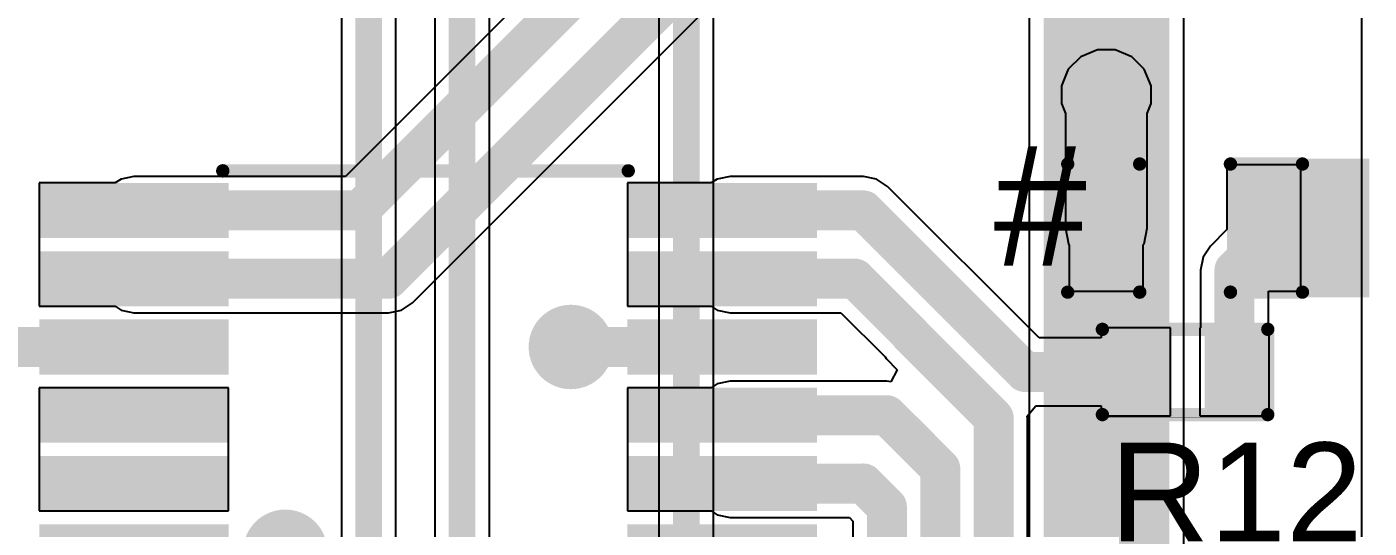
# Model space of a CAD drawing. Header units: millimetres. Extents: x -4.8 to 36.7, y -5.2 to 57.6.
# Drawn here: x 23.26 to 36.04, y 25.97 to 30.74 of the extents above; entities that cross this region are included whole.
import ezdxf

# ---------------------------------------------------------------- set-up
doc = ezdxf.new("R2010")
doc.units = ezdxf.units.MM
for name, color, linetype in [('BottomLayer', 5, 'Continuous'), ('BottomSolder', 6, 'Continuous'), ('TopLayer', 1, 'Continuous'), ('TopOverlay', 2, 'Continuous'), ('TopPaste', 8, 'Continuous'), ('TopSolder', 216, 'Continuous'), ('ViaHoleLayer', 16, 'Continuous')]:
    doc.layers.add(name, color=color, linetype=linetype)
doc.styles.add('Arial', font='', dxfattribs={"height": 0.2})
doc.styles.get('Arial').set_extended_font_data('Arial')

# ---------------------------------------------------------------- blocks, each defined once
blk = doc.blocks.new('TSSOP_20_5')
at = {"layer": 'TopLayer'}
for points in [[(-2, 3.085), (-2, 2.765), (-3.6, 2.765), (-3.6, 3.085)], [(3.6, 3.085), (3.6, 2.765), (2, 2.765), (2, 3.085)], [(-2, 2.435), (-2, 2.115), (-3.6, 2.115), (-3.6, 2.435)], [(3.6, 2.435), (3.6, 2.115), (2, 2.115), (2, 2.435)], [(-2, 1.785), (-2, 1.465), (-3.6, 1.465), (-3.6, 1.785)], [(3.6, 1.785), (3.6, 1.465), (2, 1.465), (2, 1.785)], [(-2, 1.135), (-2, 0.815), (-3.6, 0.815), (-3.6, 1.135)], [(3.6, 1.135), (3.6, 0.815), (2, 0.815), (2, 1.135)], [(-2, 0.485), (-2, 0.165), (-3.6, 0.165), (-3.6, 0.485)], [(3.6, 0.485), (3.6, 0.165), (2, 0.165), (2, 0.485)], [(-2, -0.165), (-2, -0.485), (-3.6, -0.485), (-3.6, -0.165)], [(3.6, -0.165), (3.6, -0.485), (2, -0.485), (2, -0.165)], [(-2, -0.815), (-2, -1.135), (-3.6, -1.135), (-3.6, -0.815)], [(3.6, -0.815), (3.6, -1.135), (2, -1.135), (2, -0.815)], [(-2, -1.465), (-2, -1.785), (-3.6, -1.785), (-3.6, -1.465)], [(3.6, -1.465), (3.6, -1.785), (2, -1.785), (2, -1.465)], [(-2, -2.115), (-2, -2.435), (-3.6, -2.435), (-3.6, -2.115)], [(3.6, -2.115), (3.6, -2.435), (2, -2.435), (2, -2.115)], [(-2, -2.765), (-2, -3.085), (-3.6, -3.085), (-3.6, -2.765)], [(3.6, -2.765), (3.6, -3.085), (2, -3.085), (2, -2.765)]]:
    blk.add_hatch(color=1, dxfattribs=at).paths.add_polyline_path(points)
at = {"layer": 'TopOverlay'}
blk.add_hatch(color=2, dxfattribs=at).paths.add_polyline_path([(-1.906, 2.692), (-1.729, 2.692), (-1.729, 3.124), (-1.906, 3.124)])
at = {"layer": 'TopPaste'}
for points in [[(-2, 3.085), (-2, 2.765), (-3.6, 2.765), (-3.6, 3.085)], [(3.6, 3.085), (3.6, 2.765), (2, 2.765), (2, 3.085)], [(-2, 2.435), (-2, 2.115), (-3.6, 2.115), (-3.6, 2.435)], [(3.6, 2.435), (3.6, 2.115), (2, 2.115), (2, 2.435)], [(-2, 1.785), (-2, 1.465), (-3.6, 1.465), (-3.6, 1.785)], [(3.6, 1.785), (3.6, 1.465), (2, 1.465), (2, 1.785)], [(-2, 1.135), (-2, 0.815), (-3.6, 0.815), (-3.6, 1.135)], [(3.6, 1.135), (3.6, 0.815), (2, 0.815), (2, 1.135)], [(-2, 0.485), (-2, 0.165), (-3.6, 0.165), (-3.6, 0.485)], [(3.6, 0.485), (3.6, 0.165), (2, 0.165), (2, 0.485)], [(-2, -0.165), (-2, -0.485), (-3.6, -0.485), (-3.6, -0.165)], [(3.6, -0.165), (3.6, -0.485), (2, -0.485), (2, -0.165)], [(-2, -0.815), (-2, -1.135), (-3.6, -1.135), (-3.6, -0.815)], [(3.6, -0.815), (3.6, -1.135), (2, -1.135), (2, -0.815)], [(-2, -1.465), (-2, -1.785), (-3.6, -1.785), (-3.6, -1.465)], [(3.6, -1.465), (3.6, -1.785), (2, -1.785), (2, -1.465)], [(-2, -2.115), (-2, -2.435), (-3.6, -2.435), (-3.6, -2.115)], [(3.6, -2.115), (3.6, -2.435), (2, -2.435), (2, -2.115)], [(-2, -2.765), (-2, -3.085), (-3.6, -3.085), (-3.6, -2.765)], [(3.6, -2.765), (3.6, -3.085), (2, -3.085), (2, -2.765)]]:
    blk.add_hatch(color=8, dxfattribs=at).paths.add_polyline_path(points)
at = {"layer": 'TopSolder'}
for points in [[(-1.898, 3.187), (-1.898, 2.663), (-3.702, 2.663), (-3.702, 3.187)], [(3.702, 3.187), (3.702, 2.663), (1.898, 2.663), (1.898, 3.187)], [(-1.898, 2.537), (-1.898, 2.013), (-3.702, 2.013), (-3.702, 2.537)], [(3.702, 2.537), (3.702, 2.013), (1.898, 2.013), (1.898, 2.537)], [(-1.898, 1.887), (-1.898, 1.363), (-3.702, 1.363), (-3.702, 1.887)], [(3.702, 1.887), (3.702, 1.363), (1.898, 1.363), (1.898, 1.887)], [(-1.898, 1.237), (-1.898, 0.713), (-3.702, 0.713), (-3.702, 1.237)], [(3.702, 1.237), (3.702, 0.713), (1.898, 0.713), (1.898, 1.237)], [(-1.898, 0.587), (-1.898, 0.063), (-3.702, 0.063), (-3.702, 0.587)], [(3.702, 0.587), (3.702, 0.063), (1.898, 0.063), (1.898, 0.587)], [(-1.898, -0.063), (-1.898, -0.587), (-3.702, -0.587), (-3.702, -0.063)], [(3.702, -0.063), (3.702, -0.587), (1.898, -0.587), (1.898, -0.063)], [(-1.898, -0.713), (-1.898, -1.237), (-3.702, -1.237), (-3.702, -0.713)], [(3.702, -0.713), (3.702, -1.237), (1.898, -1.237), (1.898, -0.713)], [(-1.898, -1.363), (-1.898, -1.887), (-3.702, -1.887), (-3.702, -1.363)], [(3.702, -1.363), (3.702, -1.887), (1.898, -1.887), (1.898, -1.363)], [(-1.898, -2.013), (-1.898, -2.537), (-3.702, -2.537), (-3.702, -2.013)], [(3.702, -2.013), (3.702, -2.537), (1.898, -2.537), (1.898, -2.013)], [(-1.898, -2.663), (-1.898, -3.187), (-3.702, -3.187), (-3.702, -2.663)], [(3.702, -2.663), (3.702, -3.187), (1.898, -3.187), (1.898, -2.663)]]:
    blk.add_hatch(color=216, dxfattribs=at).paths.add_polyline_path(points)
at = {"layer": 'TopOverlay', "const_width": 0.127}
for points in [[(1.954, 3.302), (-1.907, 3.302)], [(-3.748, 2.959), (-3.875, 3.086)], [(-3.875, 3.086), (-3.875, 2.832)], [(-3.748, 2.959), (-3.875, 2.832)], [(1.954, -3.302), (-1.907, -3.302)]]:
    blk.add_lwpolyline(points, dxfattribs=at)
at = {"layer": 'TopOverlay', "const_width": 0.0635}
for points in [[(-1.938, 3.302, 1), (-1.875, 3.302, 1)], [(1.922, 3.302, 1), (1.986, 3.302, 1)], [(-3.907, 3.086, 1), (-3.843, 3.086, 1)], [(-3.907, 3.086, 1), (-3.843, 3.086, 1)], [(-3.78, 2.959, 1), (-3.716, 2.959, 1)], [(-3.78, 2.959, 1), (-3.716, 2.959, 1)], [(-3.907, 2.832, 1), (-3.843, 2.832, 1)], [(-3.907, 2.832, 1), (-3.843, 2.832, 1)], [(-1.938, -3.302, 1), (-1.875, -3.302, 1)], [(1.922, -3.302, 1), (1.986, -3.302, 1)]]:
    blk.add_lwpolyline(points, format="xyb", close=True, dxfattribs=at)
blk = doc.blocks.new('R___0402_60')
at = {"layer": 'TopLayer'}
for points in [[(-0.699, -0.318), (-0.699, 0.318), (-0.241, 0.318), (-0.241, -0.318)], [(0.241, -0.318), (0.241, 0.318), (0.699, 0.318), (0.699, -0.318)]]:
    blk.add_hatch(color=1, dxfattribs=at).paths.add_polyline_path(points)
at = {"layer": 'TopPaste'}
for points in [[(-0.699, -0.318), (-0.699, 0.318), (-0.241, 0.318), (-0.241, -0.318)], [(0.241, -0.318), (0.241, 0.318), (0.699, 0.318), (0.699, -0.318)]]:
    blk.add_hatch(color=8, dxfattribs=at).paths.add_polyline_path(points)
at = {"layer": 'TopSolder'}
for points in [[(-0.754, -0.373), (-0.754, 0.373), (-0.186, 0.373), (-0.186, -0.373)], [(0.186, -0.373), (0.186, 0.373), (0.754, 0.373), (0.754, -0.373)]]:
    blk.add_hatch(color=216, dxfattribs=at).paths.add_polyline_path(points)
at = {"layer": 'TopOverlay'}
for points, const_width in [([(-0.787, 0.406), (0.787, 0.406)], 0.127), ([(-0.787, -0.406), (-0.787, 0.406)], 0.127), ([(0.787, -0.406), (0.787, 0.406)], 0.127), ([(-0.787, -0.406), (0.787, -0.406)], 0.127), ([(-0.813, -0.432), (0.813, -0.432)], 0.00323)]:
    blk.add_lwpolyline(points, dxfattribs=dict(at, const_width=const_width))
for points, const_width in [([(-0.819, 0.406, 1), (-0.756, 0.406, 1)], 0.0635), ([(-0.819, 0.406, 1), (-0.756, 0.406, 1)], 0.0635), ([(0.756, 0.406, 1), (0.819, 0.406, 1)], 0.0635), ([(0.756, 0.406, 1), (0.819, 0.406, 1)], 0.0635), ([(-0.819, -0.406, 1), (-0.756, -0.406, 1)], 0.0635), ([(-0.819, -0.406, 1), (-0.756, -0.406, 1)], 0.0635), ([(0.756, -0.406, 1), (0.819, -0.406, 1)], 0.0635), ([(0.756, -0.406, 1), (0.819, -0.406, 1)], 0.0635), ([(-0.814, -0.432, 1), (-0.812, -0.432, 1)], 0.00161), ([(0.812, -0.432, 1), (0.814, -0.432, 1)], 0.00161)]:
    blk.add_lwpolyline(points, format="xyb", close=True, dxfattribs=dict(at, const_width=const_width))
blk = doc.blocks.new('LED_0603_66')
at = {"layer": 'TopLayer'}
for points in [[(-1, 0.5), (-0.5, 0.5), (-0.5, -0.5), (-1, -0.5)], [(0.5, 0.5), (1, 0.5), (1, -0.5), (0.5, -0.5)]]:
    blk.add_hatch(color=1, dxfattribs=at).paths.add_polyline_path(points)
at = {"layer": 'TopOverlay'}
blk.add_hatch(color=2, dxfattribs=at).paths.add_polyline_path([(1.118, -0.66), (1.753, -0.66), (1.753, 0.66), (1.118, 0.66)])
at = {"layer": 'TopPaste'}
for points in [[(-1, 0.5), (-0.5, 0.5), (-0.5, -0.5), (-1, -0.5)], [(0.5, 0.5), (1, 0.5), (1, -0.5), (0.5, -0.5)]]:
    blk.add_hatch(color=8, dxfattribs=at).paths.add_polyline_path(points)
at = {"layer": 'TopSolder'}
for points in [[(-1.102, 0.602), (-0.398, 0.602), (-0.398, -0.602), (-1.102, -0.602)], [(0.398, 0.602), (1.102, 0.602), (1.102, -0.602), (0.398, -0.602)]]:
    blk.add_hatch(color=216, dxfattribs=at).paths.add_polyline_path(points)
at = {"layer": 'TopOverlay', "const_width": 0.127}
for points in [[(-1.118, -0.61), (-1.118, 0.61)], [(-1.118, 0.61), (-0.432, 0.61)], [(0.432, 0.61), (1.118, 0.61)], [(1.118, -0.61), (1.118, 0.61)], [(-1.118, -0.61), (-0.432, -0.61)], [(0.432, -0.61), (1.118, -0.61)]]:
    blk.add_lwpolyline(points, dxfattribs=at)
at = {"layer": 'TopOverlay', "const_width": 0.0635}
for points in [[(-1.149, 0.61, 1), (-1.086, 0.61, 1)], [(-1.149, 0.61, 1), (-1.086, 0.61, 1)], [(-0.464, 0.61, 1), (-0.4, 0.61, 1)], [(0.4, 0.61, 1), (0.464, 0.61, 1)], [(1.086, 0.61, 1), (1.149, 0.61, 1)], [(1.086, 0.61, 1), (1.149, 0.61, 1)], [(-1.149, -0.61, 1), (-1.086, -0.61, 1)], [(-1.149, -0.61, 1), (-1.086, -0.61, 1)], [(-0.464, -0.61, 1), (-0.4, -0.61, 1)], [(0.4, -0.61, 1), (0.464, -0.61, 1)], [(1.086, -0.61, 1), (1.149, -0.61, 1)], [(1.086, -0.61, 1), (1.149, -0.61, 1)]]:
    blk.add_lwpolyline(points, format="xyb", close=True, dxfattribs=at)

msp = doc.modelspace()

# ---------------------------------------------------------------- hatches: boundary and pattern name
at = {"layer": 'BottomLayer'}
msp.add_hatch(color=5, dxfattribs=at).paths.add_polyline_path([(34.14, 7.925), (34.14, 40.644), (32.944, 40.644), (32.944, 7.925)])
h = msp.add_hatch(color=5, dxfattribs=at)
edge = h.paths.add_edge_path()
edge.add_arc((33.54, 30.097), 0.3, 0, 360)
h = msp.add_hatch(color=5, dxfattribs=at)
edge = h.paths.add_edge_path()
edge.add_arc((28.442, 27.695), 0.3, 0, 360)
h = msp.add_hatch(color=5, dxfattribs=at)
edge = h.paths.add_edge_path()
edge.add_arc((25.723, 25.745), 0.3, 0, 360)
at = {"layer": 'BottomSolder'}
h = msp.add_hatch(color=6, dxfattribs=at)
edge = h.paths.add_edge_path()
edge.add_arc((28.442, 27.695), 0.402, 0, 360)
h = msp.add_hatch(color=6, dxfattribs=at)
edge = h.paths.add_edge_path()
edge.add_arc((25.723, 25.745), 0.402, 0, 360)
at = {"layer": 'TopLayer'}
h = msp.add_hatch(color=1, dxfattribs=at)
edge = h.paths.add_edge_path()
edge.add_arc((33.54, 30.097), 0.3, 0, 360)
h = msp.add_hatch(color=1, dxfattribs=at)
edge = h.paths.add_edge_path()
edge.add_arc((28.442, 27.695), 0.3, 0, 360)
h = msp.add_hatch(color=1, dxfattribs=at)
edge = h.paths.add_edge_path()
edge.add_arc((25.723, 25.745), 0.3, 0, 360)
at = {"layer": 'TopSolder'}
h = msp.add_hatch(color=216, dxfattribs=at)
edge = h.paths.add_edge_path()
edge.add_arc((28.442, 27.695), 0.402, 0, 360)
h = msp.add_hatch(color=216, dxfattribs=at)
edge = h.paths.add_edge_path()
edge.add_arc((25.723, 25.745), 0.402, 0, 360)
at = {"layer": 'ViaHoleLayer'}
h = msp.add_hatch(color=16, dxfattribs=at)
edge = h.paths.add_edge_path()
edge.add_arc((33.54, 30.097), 0.15, 0, 360)
h = msp.add_hatch(color=16, dxfattribs=at)
edge = h.paths.add_edge_path()
edge.add_arc((28.442, 27.695), 0.15, 0, 360)

# ---------------------------------------------------------------- linework, layer by layer
at = {"layer": 'BottomLayer'}
for p, q in [((35.97, 43.053), (35.97, 9.18)), ((34.278, 7.925), (34.278, 40.644)), ((29.799, 21.717), (29.799, 34.823)), ((29.281, 34.716), (29.281, 21.824)), ((32.806, 34.573), (32.806, 20.316)), ((26.259, 31.354), (26.259, 25.155)), ((26.777, 25.155), (26.777, 31.354)), ((27.148, 31.354), (27.148, 24.427)), ((27.666, 24.32), (27.666, 31.354))]:
    msp.add_line(p, q, dxfattribs=at)
at = {"layer": 'BottomLayer', "const_width": 0.254}
for points in [[(29.54, 21.717), (29.54, 34.823)], [(26.518, 24.81), (26.518, 31.699)], [(27.407, 24.32), (27.407, 31.699)]]:
    msp.add_lwpolyline(points, dxfattribs=at)
at = {"layer": 'TopLayer'}
for p, q in [((35.97, 43.053), (35.97, 9.18)), ((29.616, 32.639), (26.296, 29.319)), ((26.934, 28.116), (30.143, 31.325)), ((33.298, 30.459), (33.178, 30.339)), ((33.455, 30.524), (33.298, 30.459)), ((33.625, 30.524), (33.455, 30.524)), ((33.782, 30.459), (33.625, 30.524)), ((33.902, 30.339), (33.782, 30.459)), ((33.178, 30.339), (33.113, 30.182)), ((33.967, 30.182), (33.902, 30.339)), ((33.113, 30.182), (33.113, 30.012)), ((33.967, 30.012), (33.967, 30.182)), ((33.113, 30.012), (33.152, 29.919)), ((33.152, 29.919), (33.152, 28.827)), ((33.928, 29.919), (33.967, 30.012)), ((33.928, 28.827), (33.928, 29.919)), ((35.392, 29.429), (34.688, 29.429)), ((34.688, 29.429), (34.688, 28.812)), ((35.392, 28.225), (35.392, 29.429)), ((24.159, 29.294), (24.102, 29.257)), ((24.282, 29.319), (24.159, 29.294)), ((26.296, 29.319), (24.282, 29.319)), ((29.835, 29.294), (29.779, 29.257)), ((29.959, 29.319), (29.835, 29.294)), ((31.228, 29.319), (29.959, 29.319)), ((31.352, 29.294), (31.228, 29.319)), ((31.457, 29.224), (31.352, 29.294)), ((24.102, 29.257), (23.381, 29.257)), ((23.381, 29.257), (23.381, 28.734)), ((29.779, 29.257), (28.981, 29.257)), ((28.981, 29.257), (28.981, 28.734)), ((32.9, 27.781), (31.457, 29.224)), ((33.152, 28.827), (33.181, 28.678)), ((33.899, 28.678), (33.928, 28.827)), ((34.688, 28.812), (34.531, 28.655)), ((23.381, 28.734), (23.381, 28.734)), ((23.381, 28.734), (23.381, 28.607)), ((28.981, 28.734), (28.981, 28.734)), ((28.981, 28.734), (28.981, 28.607)), ((33.181, 28.678), (33.188, 28.667)), ((33.188, 28.667), (33.188, 28.225)), ((33.892, 28.667), (33.899, 28.678)), ((33.892, 28.225), (33.892, 28.667)), ((34.531, 28.655), (34.461, 28.55)), ((23.381, 28.607), (23.381, 28.607)), ((23.381, 28.607), (23.381, 28.084)), ((28.981, 28.607), (28.981, 28.607)), ((28.981, 28.607), (28.981, 28.084)), ((34.461, 28.55), (34.436, 28.426)), ((34.436, 28.426), (34.436, 27.877)), ((26.829, 28.046), (26.934, 28.116)), ((33.188, 28.225), (33.892, 28.225)), ((35.084, 27.877), (35.084, 28.225)), ((35.084, 28.225), (35.392, 28.225)), ((23.381, 28.084), (24.102, 28.084)), ((24.102, 28.084), (24.159, 28.046)), ((24.159, 28.046), (24.282, 28.021)), ((24.282, 28.021), (26.705, 28.021)), ((26.705, 28.021), (26.829, 28.046)), ((28.981, 28.084), (29.779, 28.084)), ((29.779, 28.084), (29.835, 28.046)), ((29.835, 28.046), (29.959, 28.021)), ((29.959, 28.021), (31.013, 28.021)), ((31.013, 28.021), (31.433, 27.602)), ((34.15, 27.877), (33.49, 27.877)), ((33.49, 27.877), (33.49, 27.781)), ((34.15, 27.038), (34.15, 27.877)), ((34.436, 27.877), (34.43, 27.877)), ((34.43, 27.877), (34.43, 27.038)), ((35.09, 27.877), (35.084, 27.877)), ((35.09, 27.038), (35.09, 27.877)), ((33.49, 27.781), (32.9, 27.781)), ((31.433, 27.602), (31.445, 27.584)), ((31.445, 27.584), (31.55, 27.479)), ((31.55, 27.479), (31.488, 27.362)), ((29.959, 27.369), (29.835, 27.344)), ((31.451, 27.369), (29.959, 27.369)), ((31.488, 27.362), (31.451, 27.369)), ((25.184, 27.307), (23.381, 27.307)), ((23.381, 27.307), (23.381, 26.784)), ((25.184, 26.784), (25.184, 27.307)), ((29.779, 27.307), (28.981, 27.307)), ((28.981, 27.307), (28.981, 26.784)), ((29.835, 27.344), (29.779, 27.307)), ((32.787, 27.036), (32.868, 27.134)), ((32.868, 27.134), (33.49, 27.134)), ((33.49, 27.134), (33.49, 27.038)), ((32.791, 27.02), (32.787, 27.036)), ((32.791, 23.166), (32.791, 27.02)), ((33.49, 27.038), (34.15, 27.038)), ((34.43, 27.038), (35.09, 27.038)), ((23.381, 26.784), (23.381, 26.784)), ((23.381, 26.784), (23.381, 26.657)), ((25.184, 26.657), (25.184, 26.784)), ((25.184, 26.784), (25.184, 26.784)), ((28.981, 26.784), (28.981, 26.784)), ((28.981, 26.784), (28.981, 26.657)), ((23.381, 26.657), (23.381, 26.657)), ((23.381, 26.657), (23.381, 26.134)), ((25.184, 26.134), (25.184, 26.657)), ((25.184, 26.657), (25.184, 26.657)), ((28.981, 26.657), (28.981, 26.657)), ((28.981, 26.657), (28.981, 26.134)), ((23.381, 26.134), (25.184, 26.134)), ((28.981, 26.134), (29.779, 26.134)), ((29.779, 26.134), (29.835, 26.096)), ((29.835, 26.096), (29.959, 26.071)), ((29.959, 26.071), (31.094, 26.071)), ((31.094, 26.071), (31.127, 26.038)), ((31.127, 26.038), (31.127, 13.152))]:
    msp.add_line(p, q, dxfattribs=at)
for points, const_width in [([(26.43, 28.995), (29.845, 32.41)], 0.381), ([(26.705, 28.345), (30.009, 31.648)], 0.381), ([(33.54, 28.827), (33.54, 30.097)], 0.508), ([(24.282, 28.995), (26.43, 28.995)], 0.381), ([(29.959, 28.995), (31.228, 28.995)], 0.381), ([(31.228, 28.995), (32.766, 27.457)], 0.381), ([(35.04, 28.706), (35.04, 28.956)], 0.381), ([(34.76, 28.426), (35.04, 28.706)], 0.381), ([(24.282, 28.345), (26.705, 28.345)], 0.381), ([(29.959, 28.345), (31.148, 28.345)], 0.381), ([(31.148, 28.345), (31.674, 27.819)], 0.381), ([(34.76, 27.457), (34.76, 28.426)], 0.381), ([(31.674, 27.813), (31.674, 27.819)], 0.381), ([(31.674, 27.813), (32.467, 27.02)], 0.381), ([(22.842, 27.695), (24.282, 27.695)], 0.381), ([(28.442, 27.695), (29.882, 27.695)], 0.381), ([(32.766, 27.457), (33.82, 27.457)], 0.381), ([(29.959, 27.045), (31.451, 27.045)], 0.381), ([(31.451, 27.045), (31.674, 26.823)], 0.381), ([(32.467, 23.032), (32.467, 27.02)], 0.381), ([(31.674, 26.823), (31.959, 26.537)], 0.381), ([(31.959, 17.647), (31.959, 26.537)], 0.381), ([(29.959, 26.395), (31.228, 26.395)], 0.381), ([(31.228, 26.395), (31.451, 26.172)], 0.381), ([(31.451, 13.152), (31.451, 26.172)], 0.381)]:
    msp.add_lwpolyline(points, dxfattribs=dict(at, const_width=const_width))
for points, const_width in [([(33.413, 30.097, 1), (33.667, 30.097, 1)], 0.254), ([(24.187, 28.995, 1), (24.378, 28.995, 1)], 0.191), ([(26.335, 28.995, 1), (26.525, 28.995, 1)], 0.191), ([(26.335, 28.995, 1), (26.525, 28.995, 1)], 0.191), ([(29.863, 28.995, 1), (30.054, 28.995, 1)], 0.191), ([(31.133, 28.995, 1), (31.323, 28.995, 1)], 0.191), ([(31.133, 28.995, 1), (31.323, 28.995, 1)], 0.191), ([(34.945, 28.956, 1), (35.135, 28.956, 1)], 0.191), ([(33.413, 28.827, 1), (33.667, 28.827, 1)], 0.254), ([(34.945, 28.706, 1), (35.135, 28.706, 1)], 0.191), ([(34.945, 28.706, 1), (35.135, 28.706, 1)], 0.191), ([(24.187, 28.345, 1), (24.378, 28.345, 1)], 0.191), ([(26.61, 28.345, 1), (26.801, 28.345, 1)], 0.191), ([(26.61, 28.345, 1), (26.801, 28.345, 1)], 0.191), ([(29.863, 28.345, 1), (30.054, 28.345, 1)], 0.191), ([(31.052, 28.345, 1), (31.243, 28.345, 1)], 0.191), ([(31.052, 28.345, 1), (31.243, 28.345, 1)], 0.191), ([(34.665, 28.426, 1), (34.855, 28.426, 1)], 0.191), ([(34.665, 28.426, 1), (34.855, 28.426, 1)], 0.191), ([(31.579, 27.819, 1), (31.769, 27.819, 1)], 0.191), ([(31.579, 27.819, 1), (31.769, 27.819, 1)], 0.191), ([(31.579, 27.813, 1), (31.769, 27.813, 1)], 0.191), ([(31.579, 27.813, 1), (31.769, 27.813, 1)], 0.191), ([(24.187, 27.695, 1), (24.378, 27.695, 1)], 0.191), ([(28.347, 27.695, 1), (28.537, 27.695, 1)], 0.191), ([(29.787, 27.695, 1), (29.978, 27.695, 1)], 0.191), ([(32.671, 27.457, 1), (32.861, 27.457, 1)], 0.191), ([(32.671, 27.457, 1), (32.861, 27.457, 1)], 0.191), ([(33.725, 27.457, 1), (33.915, 27.457, 1)], 0.191), ([(34.665, 27.457, 1), (34.855, 27.457, 1)], 0.191), ([(29.863, 27.045, 1), (30.054, 27.045, 1)], 0.191), ([(31.356, 27.045, 1), (31.546, 27.045, 1)], 0.191), ([(31.356, 27.045, 1), (31.546, 27.045, 1)], 0.191), ([(32.372, 27.02, 1), (32.562, 27.02, 1)], 0.191), ([(32.372, 27.02, 1), (32.562, 27.02, 1)], 0.191), ([(31.578, 26.823, 1), (31.769, 26.823, 1)], 0.191), ([(31.578, 26.823, 1), (31.769, 26.823, 1)], 0.191), ([(31.864, 26.537, 1), (32.054, 26.537, 1)], 0.191), ([(31.864, 26.537, 1), (32.054, 26.537, 1)], 0.191), ([(29.863, 26.395, 1), (30.054, 26.395, 1)], 0.191), ([(31.132, 26.395, 1), (31.323, 26.395, 1)], 0.191), ([(31.132, 26.395, 1), (31.323, 26.395, 1)], 0.191), ([(31.356, 26.172, 1), (31.546, 26.172, 1)], 0.191), ([(31.356, 26.172, 1), (31.546, 26.172, 1)], 0.191)]:
    msp.add_lwpolyline(points, format="xyb", close=True, dxfattribs=dict(at, const_width=const_width))

# ---------------------------------------------------------------- block references
at = {"rotation": 180}
msp.add_blockref('TSSOP_20_5', (27.082, 26.07), dxfattribs=at)
for name, p in [('LED_0603_66', (34.29, 28.827)), ('R___0402_60', (34.29, 27.457))]:
    msp.add_blockref(name, p)

# ---------------------------------------------------------------- texts
at = {"layer": 'TopOverlay', "style": 'Arial'}
for s, height, p in [('#', 1.143, (32.467, 28.47)), ('R12', 0.9398, (33.573, 25.845))]:
    msp.add_text(s, height=height, dxfattribs=at).set_placement(p)

doc.saveas('drawing.dxf')
